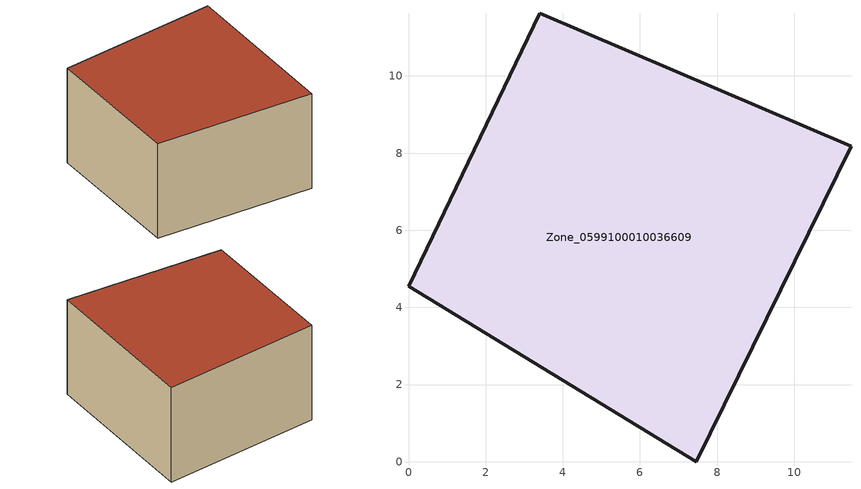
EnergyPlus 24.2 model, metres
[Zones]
Zone_0599100010036609
 floor ground (C_G): 11.47,8.18 7.46,0 0,4.55 3.41,11.62 z0
 wall outside (C_F): 11.47,8.18 3.41,11.62 0,4.55 7.46,0 11.47,8.18 z0:5.75
 roof outside (C_R): 7.46,0 11.47,8.18 3.41,11.62 0,4.55 z5.75
[BUILDING]
Pand.0599100010036609: North Axis=0; Terrain=City; Loads Convergence Tolerance Value=0.04; Temperature Convergence Tolerance Value=0.4; Solar Distribution=FullExterior; Maximum Number of Warmup Days=25; Minimum Number of Warmup Days=1
[Site:Location]
Rotterdam.The.Hague.AP_ZH_NLD Design_Conditions: Latitude=51.96; Longitude=4.45; Time Zone=1; Elevation=-4.5
[SITE:GROUNDTEMPERATURE:BUILDINGSURFACE]
18, 18, 18, 18, 18, 18, 18, 18, 18, 18, 18, 18
[MATERIAL] Thermal Absorptance=0.9; Solar Absorptance=0.7; Visible Absorptance=0.7
Name | Roughness | Thickness | Conductivity | Density | Specific Heat
G.TC.1946 | MediumSmooth | 0.15 | 1 | 540 | 1210
F.TC.1946 | Rough | 0.3 | 0.857143 | 1920 | 840
R.TC.1946 | MediumRough | 0.2 | 0.909091 | 1500 | 1000
[CONSTRUCTION]
C_G: G.TC.1946
C_F: F.TC.1946
C_R: R.TC.1946
[ZONE]
Zone_0599100010036609: Type=1; Multiplier=1; Ceiling Height=Autocalculate; Volume=Autocalculate; Floor Area=autocalculate; Part of Total Floor Area=Yes
[ZONEINFILTRATION:DESIGNFLOWRATE]
Infil_Zone_0599100010036609: Zone or ZoneList or Space or SpaceList=Zone_0599100010036609; Schedule=AlwaysOn; Design Flow Rate Calculation Method=Flow/Area; Flow Rate per Floor Area=0.003; Constant Term Coefficient=1; Temperature Term Coefficient=0; Velocity Term Coefficient=0; Velocity Squared Term Coefficient=0
[HVACTEMPLATE:ZONE:IDEALLOADSAIRSYSTEM]
Zone_0599100010036609: Maximum Heating Supply Air Temperature=50; Minimum Cooling Supply Air Temperature=13; Maximum Heating Supply Air Humidity Ratio=0.0156; Minimum Cooling Supply Air Humidity Ratio=0.0077; Heating Limit=NoLimit; Cooling Limit=NoLimit; Dehumidification Control Type=ConstantSensibleHeatRatio; Cooling Sensible Heat Ratio=0.7; Dehumidification Setpoint=60; Humidification Control Type=None; Humidification Setpoint=30; Outdoor Air Method=None; Outdoor Air Flow Rate per Person=0.00944; Outdoor Air Flow Rate per Zone Floor Area=0; Outdoor Air Flow Rate per Zone=0; Demand Controlled Ventilation Type=None; Outdoor Air Economizer Type=NoEconomizer; Heat Recovery Type=None; Sensible Heat Recovery Effectiveness=0.7; Latent Heat Recovery Effectiveness=0.65
[ZONECONTROL:THERMOSTAT]
ThermostatControl_Zone_0599100010036609: Zone or ZoneList=Zone_0599100010036609; Control Type Schedule=DualSetpointControlType; Control 1=Thermostat_Zone_0599100010036609; Temperature Difference Between Cutout And Setpoint=0
[THERMOSTATSETPOINT:DUALSETPOINT]
Thermostat_Zone_0599100010036609: Heating Setpoint Temperature Schedule=HeatingSetpoint_Zone_0599100010036609; Cooling Setpoint Temperature Schedule=CoolingSetpoint_Zone_0599100010036609
[SCHEDULE:COMPACT]
HeatingSetpoint_Zone_0599100010036609: Through: 12/31, For: AllDays, Until: 24:00, 21
CoolingSetpoint_Zone_0599100010036609: Through: 12/31, For: AllDays, Until: 24:00, 24
DualSetpointControlType: Through: 12/31, For: AllDays, Until: 24:00, 4
AlwaysOn: Through: 12/31, For: AllDays, Until: 24:00, 1
